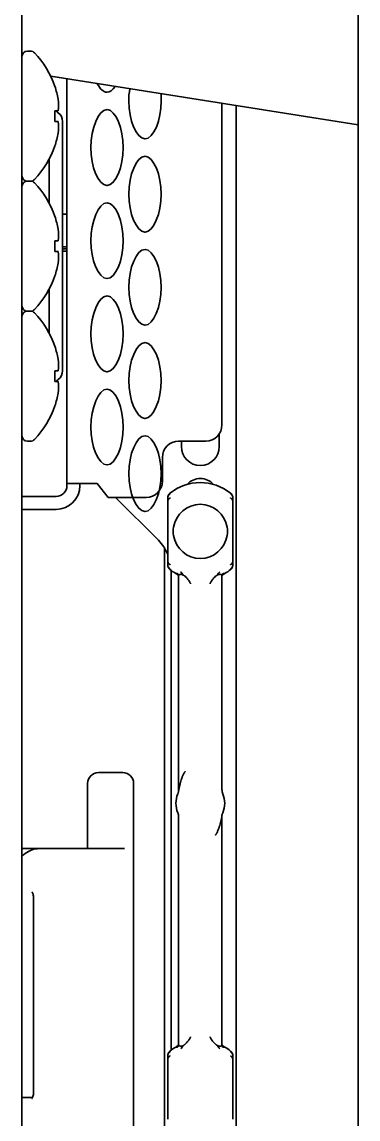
# Model space of a CAD drawing. Header units: inches. Extents: x 885 to 6823, y 710 to 5493.
# Drawn here: x 1033.6 to 1064.6, y 2508.3 to 2609.6 of the extents above; entities that cross this region are included whole.
import ezdxf

# ---------------------------------------------------------------- set-up
doc = ezdxf.new("R2010")
doc.units = ezdxf.units.IN
doc.layers.add('1', color=7, linetype='Continuous', true_color=0xffffff)

msp = doc.modelspace()

# ---------------------------------------------------------------- linework, layer by layer
at = {"layer": '1', "color": 7, "linetype": 'Continuous', "lineweight": 35}
for p, q in [((1064.64, 4020.26), (1064.64, 2355.06)), ((1064.64, 4020.26), (1064.64, 2355.06)), ((1033.64, 2380.86), (1033.64, 4018.86)), ((1034.43, 2606.86), (1034.14, 2606.86)), ((1036.29, 2604.55), (1064.64, 2600.06)), ((1037.79, 2566.96), (1037.79, 2604.31)), ((1036.66, 2603.61), (1036.68, 2603.61)), ((1052.09, 2602.04), (1052.09, 2572.36)), ((1053.39, 2451.26), (1053.39, 2601.84)), ((1036.66, 2601.36), (1036.98, 2601.36)), ((1036.98, 2600.36), (1036.66, 2600.36)), ((1037.39, 2600.36), (1037.39, 2577.36)), ((1036.68, 2598.11), (1036.66, 2598.11)), ((1036.14, 2596.87), (1036.14, 2592.84)), ((1034.14, 2594.86), (1034.43, 2594.86)), ((1037.39, 2591.81), (1037.79, 2591.81)), ((1036.66, 2591.61), (1036.68, 2591.61)), ((1036.66, 2589.36), (1036.98, 2589.36)), ((1037.79, 2588.81), (1037.39, 2588.81)), ((1037.39, 2588.61), (1037.79, 2588.61)), ((1036.98, 2588.36), (1036.66, 2588.36)), ((1037.39, 2588.41), (1037.79, 2588.41)), ((1036.68, 2586.11), (1036.66, 2586.11)), ((1036.14, 2584.87), (1036.14, 2580.84)), ((1034.43, 2582.86), (1034.14, 2582.86)), ((1036.66, 2579.61), (1036.68, 2579.61)), ((1036.66, 2577.36), (1036.98, 2577.36)), ((1036.98, 2576.36), (1036.66, 2576.36)), ((1036.68, 2574.11), (1036.66, 2574.11)), ((1051.84, 2570.36), (1051.84, 2571.53)), ((1034.14, 2570.86), (1034.43, 2570.86)), ((1050.59, 2570.86), (1048.09, 2570.86)), ((1048.34, 2570.86), (1048.34, 2570.36)), ((1046.59, 2569.36), (1046.59, 2567.16)), ((1037.79, 2566.76), (1037.79, 2566.96)), ((1037.79, 2566.96), (1039.99, 2566.96)), ((1038.99, 2566.76), (1038.99, 2566.96)), ((1039.99, 2566.96), (1040.59, 2566.96)), ((1040.59, 2566.96), (1041.59, 2565.66)), ((1036.79, 2565.76), (1033.64, 2565.76)), ((1041.59, 2565.66), (1045.09, 2565.66)), ((1042.27, 2565.66), (1046.22, 2561.71)), ((1047.09, 2565.28), (1047.09, 2559.78)), ((1047.29, 2566.06), (1047.33, 2566)), ((1052.84, 2566), (1052.89, 2566.06)), ((1053.09, 2559.78), (1053.09, 2565.28)), ((1036.79, 2564.56), (1033.64, 2564.56)), ((1046.78, 2561.03), (1046.78, 2505.71)), ((1047.33, 2559.06), (1047.29, 2559.01)), ((1047.39, 2558.88), (1047.39, 2514.63)), ((1048.09, 2558.45), (1048.09, 2538.51)), ((1052.09, 2538.68), (1052.09, 2558.45)), ((1052.89, 2559.01), (1052.84, 2559.06)), ((1040.69, 2540.26), (1042.94, 2540.26)), ((1039.69, 2539.26), (1039.69, 2533.26)), ((1043.94, 2401.26), (1043.94, 2539.26)), ((1052.16, 2538.3), (1052.16, 2538.3)), ((1048.02, 2536.56), (1048.01, 2536.56)), ((1048.09, 2536.18), (1048.09, 2515.11)), ((1052.09, 2515.11), (1052.09, 2536.36)), ((1033.64, 2533.26), (1035.27, 2533.26)), ((1035.27, 2533.26), (1041.97, 2533.26)), ((1041.97, 2533.26), (1043.11, 2533.26)), ((1034.71, 2528.68), (1034.71, 2510.76)), ((1048.09, 2515.11), (1048.13, 2515.06)), ((1047.09, 2513.78), (1047.09, 2508.28)), ((1047.29, 2514.56), (1047.33, 2514.5)), ((1052.84, 2514.5), (1052.89, 2514.56)), ((1053.09, 2508.28), (1053.09, 2513.78)), ((1033.64, 2510.26), (1034.6, 2510.26))]:
    msp.add_line(p, q, dxfattribs=at)
for centre, radius, start, end in [((1034.14, 2606.36), 0.5, 90, 180), ((1034.43, 2606.36), 0.5, 43.7747, 90), ((1028.69, 2600.86), 8.45, 18.9925, 43.7747), ((1028.69, 2600.86), 8.44, 10.6622, 19.0271), ((1028.69, 2600.86), 7.99, 356.4122, 3.5878), ((1038.14, 2602.79), 2, 225.918, 234.3147), ((1036.39, 2600.36), 1, 0, 54.3147), ((1028.69, 2600.86), 8.44, 340.9729, 349.3378), ((1028.69, 2600.86), 8.45, 316.2253, 341.0075), ((1034.14, 2595.36), 0.5, 180, 270), ((1034.14, 2594.36), 0.5, 90, 180), ((1034.43, 2595.36), 0.5, 270, 316.2253), ((1034.43, 2594.36), 0.5, 43.7747, 90), ((1028.69, 2588.86), 8.45, 18.9925, 43.7747), ((1028.69, 2588.86), 8.44, 10.6622, 19.0271), ((1028.69, 2588.86), 7.99, 356.4122, 3.5878), ((1028.69, 2588.86), 8.44, 340.9729, 349.3378), ((1028.69, 2588.86), 8.45, 316.2253, 341.0075), ((1034.14, 2583.36), 0.5, 180, 270), ((1034.14, 2582.36), 0.5, 90, 180), ((1034.43, 2583.36), 0.5, 270, 316.2253), ((1034.43, 2582.36), 0.5, 43.7747, 90), ((1028.69, 2576.86), 8.45, 18.9925, 43.7747), ((1028.69, 2576.86), 8.44, 10.6622, 19.0271), ((1028.69, 2576.86), 7.99, 356.4122, 3.5878), ((1038.14, 2574.92), 2, 125.6853, 134.082), ((1036.39, 2577.36), 1, 305.6853, 0), ((1028.69, 2576.86), 8.44, 340.9729, 349.3378), ((1028.69, 2576.86), 8.45, 316.2253, 341.0075), ((1050.59, 2572.36), 1.5, 270, 0), ((1034.14, 2571.36), 0.5, 180, 270), ((1034.43, 2571.36), 0.5, 270, 316.2253), ((1048.09, 2569.36), 1.5, 90, 180), ((1050.09, 2570.36), 1.75, 180, 0), ((1050.09, 2565.76), 1.65, 42.0441, 137.9559), ((1036.79, 2566.76), 1, 270, 0), ((1036.79, 2566.76), 2.2, 270, 0), ((1045.09, 2567.16), 1.5, 270, 0), ((1050.09, 2562.53), 4.5, 51.5776, 128.4734), ((1050.09, 2562.53), 2.5, 8.8851, 171.1149), ((1050.09, 2562.53), 2.5, 171.1149, 188.8851), ((1050.09, 2562.53), 2.5, 351.1149, 8.8851), ((1043.39, 2558.88), 4, 22.332, 45), ((1050.09, 2562.53), 2.5, 188.8851, 351.1149), ((1050.09, 2562.53), 4.5, 231.5767, 240.0016), ((1050.09, 2562.53), 4.5, 299.9984, 308.4325), ((1040.69, 2539.26), 1, 90, 180), ((1042.94, 2539.26), 1, 0, 90), ((1050.09, 2537.43), 2.25, 157.2326, 202.7674), ((1050.09, 2537.43), 2.25, 337.2326, 22.7674), ((1050.09, 2511.03), 4.5, 119.9984, 128.4327), ((1050.09, 2511.03), 4.5, 51.5776, 60.0016)]:
    msp.add_arc(centre, radius, start, end, dxfattribs=at)
for centre, major_axis, ratio, start_param, end_param in [((1028.69, 2601.89), (-8.32, 0), 0.707107, 3.051363, 3.231822), ((1028.69, 2599.83), (8.32, 0), 0.707107, 6.192956, 6.373415), ((1028.69, 2589.89), (-8.32, 0), 0.707107, 3.051363, 3.231822), ((1028.69, 2587.83), (8.32, 0), 0.707107, 6.192956, 6.373415), ((1028.69, 2577.89), (-8.32, 0), 0.707107, 3.051363, 3.231822), ((1028.69, 2575.83), (8.32, 0), 0.707107, 6.192956, 6.373415), ((1047.6, 2565.66), (-0.312, 0.391), 0.212305, 0.000913, 0.500435), ((1053.08, 2557.35), (1.34, 0.63), 0.999709, 1.654921, 1.870025), ((1052.58, 2559.4), (0.312, -0.391), 0.210527, 6.282797, 6.783546), ((1035.25, 2528.26), (0, -5), 0.615661, 3.249494, 3.692868), ((1047.1, 2516.21), (1.34, 0.63), 0.999709, 4.796507, 5.011611), ((1047.6, 2514.16), (-0.312, 0.391), 0.212305, 6.282869, 6.783619)]:
    msp.add_ellipse(centre, major_axis=major_axis, ratio=ratio, start_param=start_param, end_param=end_param, dxfattribs=at)
for points, knots in [([(1041.49, 2603.06), (1041.48, 2603.06), (1041.48, 2603.06), (1041.15, 2603.07), (1040.84, 2603.37), (1040.59, 2603.84)], [0, 0, 0, 0, 0.016036, 0.016036, 1, 1, 1, 1]), ([(1044.99, 2598.76), (1044.98, 2598.76), (1044.98, 2598.76), (1044.19, 2598.78), (1043.33, 2600.9), (1043.52, 2603.03), (1043.59, 2603.39)], [0, 0, 0, 0, 0.005493, 0.005493, 0.819757, 1, 1, 1, 1]), ([(1046.45, 2602.96), (1046.48, 2602.73), (1046.59, 2600.74), (1045.77, 2598.76), (1044.99, 2598.76)], [0, 0, 0, 0, 0.119065, 1, 1, 1, 1]), ([(1041.49, 2594.46), (1041.48, 2594.46), (1041.48, 2594.46), (1040.69, 2594.48), (1039.28, 2597.97), (1040.7, 2601.46), (1041.49, 2601.46)], [0, 0, 0, 0, 0.00335, 0.00335, 0.5, 1, 1, 1, 1]), ([(1041.49, 2601.46), (1041.49, 2601.46), (1041.5, 2601.46), (1042.28, 2601.43), (1043.7, 2597.94), (1042.27, 2594.46), (1041.49, 2594.46)], [0, 0, 0, 0, 0.00335, 0.00335, 0.5, 1, 1, 1, 1]), ([(1044.99, 2590.16), (1044.98, 2590.16), (1044.98, 2590.16), (1044.19, 2590.18), (1042.78, 2593.67), (1044.2, 2597.16), (1044.99, 2597.16)], [0, 0, 0, 0, 0.00335, 0.00335, 0.5, 1, 1, 1, 1]), ([(1044.99, 2597.16), (1044.99, 2597.16), (1045, 2597.16), (1045.78, 2597.13), (1047.2, 2593.64), (1045.77, 2590.16), (1044.99, 2590.16)], [0, 0, 0, 0, 0.00335, 0.00335, 0.5, 1, 1, 1, 1]), ([(1041.49, 2585.86), (1041.48, 2585.86), (1041.48, 2585.86), (1040.69, 2585.88), (1039.28, 2589.37), (1040.7, 2592.86), (1041.49, 2592.86)], [0, 0, 0, 0, 0.00335, 0.00335, 0.5, 1, 1, 1, 1]), ([(1041.49, 2592.86), (1041.49, 2592.86), (1041.5, 2592.86), (1042.28, 2592.83), (1043.7, 2589.34), (1042.27, 2585.86), (1041.49, 2585.86)], [0, 0, 0, 0, 0.00335, 0.00335, 0.5, 1, 1, 1, 1]), ([(1044.99, 2581.56), (1044.98, 2581.56), (1044.98, 2581.56), (1044.19, 2581.58), (1042.78, 2585.07), (1044.2, 2588.56), (1044.99, 2588.56)], [0, 0, 0, 0, 0.00335, 0.00335, 0.5, 1, 1, 1, 1]), ([(1044.99, 2588.56), (1044.99, 2588.56), (1045, 2588.56), (1045.78, 2588.53), (1047.2, 2585.04), (1045.77, 2581.56), (1044.99, 2581.56)], [0, 0, 0, 0, 0.00335, 0.00335, 0.5, 1, 1, 1, 1]), ([(1041.49, 2577.26), (1041.48, 2577.26), (1041.48, 2577.26), (1040.69, 2577.28), (1039.28, 2580.77), (1040.7, 2584.26), (1041.49, 2584.26)], [0, 0, 0, 0, 0.00335, 0.00335, 0.5, 1, 1, 1, 1]), ([(1041.49, 2584.26), (1041.49, 2584.26), (1041.5, 2584.26), (1042.28, 2584.23), (1043.7, 2580.74), (1042.27, 2577.26), (1041.49, 2577.26)], [0, 0, 0, 0, 0.00335, 0.00335, 0.5, 1, 1, 1, 1]), ([(1044.99, 2572.96), (1044.98, 2572.96), (1044.98, 2572.96), (1044.19, 2572.98), (1042.78, 2576.47), (1044.2, 2579.96), (1044.99, 2579.96)], [0, 0, 0, 0, 0.00335, 0.00335, 0.5, 1, 1, 1, 1]), ([(1044.99, 2579.96), (1044.99, 2579.96), (1045, 2579.96), (1045.78, 2579.93), (1047.2, 2576.44), (1045.77, 2572.96), (1044.99, 2572.96)], [0, 0, 0, 0, 0.00335, 0.00335, 0.5, 1, 1, 1, 1]), ([(1041.49, 2568.66), (1041.48, 2568.66), (1041.48, 2568.66), (1040.69, 2568.68), (1039.28, 2572.17), (1040.7, 2575.66), (1041.49, 2575.66)], [0, 0, 0, 0, 0.00335, 0.00335, 0.5, 1, 1, 1, 1]), ([(1041.49, 2575.66), (1041.49, 2575.66), (1041.5, 2575.66), (1042.28, 2575.63), (1043.7, 2572.14), (1042.27, 2568.66), (1041.49, 2568.66)], [0, 0, 0, 0, 0.00335, 0.00335, 0.5, 1, 1, 1, 1]), ([(1044.99, 2564.36), (1044.98, 2564.36), (1044.98, 2564.36), (1044.19, 2564.38), (1042.78, 2567.87), (1044.2, 2571.36), (1044.99, 2571.36)], [0, 0, 0, 0, 0.00335, 0.00335, 0.5, 1, 1, 1, 1]), ([(1044.99, 2571.36), (1044.99, 2571.36), (1045, 2571.36), (1045.78, 2571.33), (1047.2, 2567.84), (1045.77, 2564.36), (1044.99, 2564.36)], [0, 0, 0, 0, 0.00335, 0.00335, 0.5, 1, 1, 1, 1]), ([(1047.29, 2566.05), (1047.29, 2566.05), (1047.28, 2566.05), (1047.27, 2566.04), (1047.26, 2566.03), (1047.25, 2566.02), (1047.24, 2566.01), (1047.23, 2566), (1047.23, 2565.99), (1047.22, 2565.98), (1047.21, 2565.97), (1047.2, 2565.96), (1047.19, 2565.95), (1047.18, 2565.94), (1047.18, 2565.93), (1047.17, 2565.92), (1047.16, 2565.91), (1047.15, 2565.89), (1047.15, 2565.88), (1047.14, 2565.87), (1047.14, 2565.86), (1047.13, 2565.85), (1047.13, 2565.84), (1047.13, 2565.83), (1047.12, 2565.82), (1047.12, 2565.81), (1047.11, 2565.8), (1047.11, 2565.78), (1047.1, 2565.77), (1047.1, 2565.75), (1047.1, 2565.73), (1047.09, 2565.71), (1047.09, 2565.69), (1047.09, 2565.66), (1047.09, 2565.65), (1047.09, 2565.64)], [0, 0, 0, 0, 0.025024, 0.050378, 0.076062, 0.102079, 0.128429, 0.155115, 0.182136, 0.209495, 0.237192, 0.265228, 0.293604, 0.32232, 0.351377, 0.380775, 0.410515, 0.440597, 0.47102, 0.501786, 0.516805, 0.534413, 0.554612, 0.577405, 0.602796, 0.630788, 0.661384, 0.694587, 0.730398, 0.768819, 0.809849, 0.853486, 0.899727, 0.948568, 1, 1, 1, 1]), ([(1047.09, 2565.64), (1047.09, 2565.64), (1047.09, 2565.65), (1047.09, 2565.66), (1047.09, 2565.67), (1047.09, 2565.68), (1047.09, 2565.68), (1047.09, 2565.69), (1047.09, 2565.7), (1047.1, 2565.71), (1047.1, 2565.72), (1047.1, 2565.73), (1047.1, 2565.73), (1047.1, 2565.74), (1047.11, 2565.75), (1047.11, 2565.75), (1047.11, 2565.76), (1047.11, 2565.77), (1047.12, 2565.77), (1047.12, 2565.78), (1047.12, 2565.79), (1047.12, 2565.79), (1047.13, 2565.8), (1047.13, 2565.8), (1047.13, 2565.81), (1047.14, 2565.81), (1047.14, 2565.82), (1047.14, 2565.83), (1047.15, 2565.84), (1047.17, 2565.86), (1047.18, 2565.88), (1047.19, 2565.89), (1047.21, 2565.91), (1047.22, 2565.92), (1047.24, 2565.94), (1047.25, 2565.95), (1047.27, 2565.96), (1047.28, 2565.97), (1047.29, 2565.97)], [0, 0, 0, 0, 0.024704, 0.048963, 0.072775, 0.09614, 0.119057, 0.141526, 0.163546, 0.185118, 0.206241, 0.226915, 0.24714, 0.266916, 0.286243, 0.305121, 0.323551, 0.341532, 0.359066, 0.376152, 0.392791, 0.408984, 0.42473, 0.440031, 0.454887, 0.469298, 0.483265, 0.496789, 0.550956, 0.604254, 0.656687, 0.708259, 0.758975, 0.808843, 0.857869, 0.906064, 0.953438, 1, 1, 1, 1]), ([(1047.31, 2565.61), (1047.31, 2565.61), (1047.3, 2565.61), (1047.29, 2565.6), (1047.28, 2565.6), (1047.28, 2565.59), (1047.27, 2565.58), (1047.26, 2565.58), (1047.25, 2565.57), (1047.24, 2565.57), (1047.23, 2565.56), (1047.22, 2565.55), (1047.21, 2565.54), (1047.21, 2565.54), (1047.2, 2565.53), (1047.19, 2565.52), (1047.18, 2565.51), (1047.17, 2565.5), (1047.17, 2565.49), (1047.16, 2565.49), (1047.15, 2565.48), (1047.15, 2565.47), (1047.14, 2565.46), (1047.14, 2565.45), (1047.13, 2565.44), (1047.12, 2565.43), (1047.12, 2565.42), (1047.11, 2565.4), (1047.11, 2565.39), (1047.1, 2565.38), (1047.1, 2565.36), (1047.1, 2565.35), (1047.09, 2565.33), (1047.09, 2565.32), (1047.09, 2565.3), (1047.09, 2565.29), (1047.09, 2565.28)], [0, 0, 0, 0, 0.023097, 0.046395, 0.069897, 0.093606, 0.117525, 0.141658, 0.166006, 0.190572, 0.215358, 0.240367, 0.265601, 0.291062, 0.316751, 0.34267, 0.36882, 0.395203, 0.421819, 0.44867, 0.475757, 0.503078, 0.528611, 0.555657, 0.584223, 0.614317, 0.645944, 0.679109, 0.713816, 0.750069, 0.787867, 0.827213, 0.868103, 0.910536, 0.954504, 1, 1, 1, 1]), ([(1053.09, 2565.28), (1053.09, 2565.28), (1053.09, 2565.29), (1053.09, 2565.3), (1053.09, 2565.31), (1053.09, 2565.31), (1053.09, 2565.32), (1053.08, 2565.33), (1053.08, 2565.34), (1053.08, 2565.35), (1053.08, 2565.35), (1053.08, 2565.36), (1053.08, 2565.37), (1053.07, 2565.37), (1053.07, 2565.38), (1053.07, 2565.39), (1053.07, 2565.39), (1053.07, 2565.4), (1053.06, 2565.41), (1053.06, 2565.41), (1053.06, 2565.42), (1053.06, 2565.42), (1053.05, 2565.43), (1053.05, 2565.43), (1053.05, 2565.44), (1053.04, 2565.44), (1053.04, 2565.45), (1053.04, 2565.45), (1053.04, 2565.46), (1053.03, 2565.46), (1053.03, 2565.47), (1053.02, 2565.48), (1053.01, 2565.5), (1052.99, 2565.52), (1052.98, 2565.53), (1052.96, 2565.54), (1052.95, 2565.56), (1052.93, 2565.57), (1052.92, 2565.58), (1052.9, 2565.59), (1052.88, 2565.6), (1052.87, 2565.61), (1052.86, 2565.61)], [0, 0, 0, 0, 0.022174, 0.043992, 0.065454, 0.086559, 0.107306, 0.127693, 0.147722, 0.16739, 0.186699, 0.205647, 0.224234, 0.24246, 0.260326, 0.277831, 0.294975, 0.31176, 0.328185, 0.34425, 0.359956, 0.375304, 0.390294, 0.404926, 0.419202, 0.433122, 0.446686, 0.459896, 0.472753, 0.485256, 0.497408, 0.546852, 0.595521, 0.643419, 0.690553, 0.736931, 0.782562, 0.827459, 0.871636, 0.915107, 0.957889, 1, 1, 1, 1]), ([(1053.09, 2565.64), (1053.09, 2565.64), (1053.09, 2565.65), (1053.09, 2565.66), (1053.09, 2565.67), (1053.09, 2565.68), (1053.09, 2565.69), (1053.09, 2565.7), (1053.08, 2565.71), (1053.08, 2565.72), (1053.08, 2565.73), (1053.08, 2565.74), (1053.08, 2565.75), (1053.08, 2565.75), (1053.07, 2565.76), (1053.07, 2565.77), (1053.07, 2565.78), (1053.07, 2565.78), (1053.07, 2565.79), (1053.06, 2565.8), (1053.06, 2565.8), (1053.06, 2565.81), (1053.06, 2565.82), (1053.06, 2565.82), (1053.05, 2565.83), (1053.05, 2565.83), (1053.05, 2565.84), (1053.05, 2565.84), (1053.05, 2565.85), (1053.04, 2565.85), (1053.04, 2565.85), (1053.04, 2565.86), (1053.04, 2565.86), (1053.04, 2565.86), (1053.03, 2565.87), (1053.02, 2565.89), (1053.01, 2565.91), (1053, 2565.94), (1052.98, 2565.96), (1052.97, 2565.97), (1052.95, 2565.99), (1052.94, 2566.01), (1052.92, 2566.03), (1052.9, 2566.04), (1052.89, 2566.05), (1052.89, 2566.05)], [0, 0, 0, 0, 0.022864, 0.045241, 0.067131, 0.088533, 0.109447, 0.129871, 0.149806, 0.169251, 0.188206, 0.20667, 0.224644, 0.242128, 0.25912, 0.275622, 0.291634, 0.307154, 0.322185, 0.336725, 0.350775, 0.364335, 0.377406, 0.389987, 0.402079, 0.413682, 0.424797, 0.435423, 0.445562, 0.455213, 0.464376, 0.473053, 0.481243, 0.488947, 0.496164, 0.551428, 0.605599, 0.65868, 0.71067, 0.761575, 0.811398, 0.860144, 0.907821, 0.954437, 1, 1, 1, 1]), ([(1052.89, 2565.97), (1052.89, 2565.97), (1052.9, 2565.97), (1052.91, 2565.96), (1052.92, 2565.96), (1052.92, 2565.95), (1052.93, 2565.94), (1052.94, 2565.94), (1052.95, 2565.93), (1052.96, 2565.92), (1052.97, 2565.91), (1052.97, 2565.91), (1052.98, 2565.9), (1052.99, 2565.89), (1053, 2565.88), (1053, 2565.87), (1053.01, 2565.86), (1053.02, 2565.85), (1053.02, 2565.84), (1053.03, 2565.83), (1053.04, 2565.82), (1053.04, 2565.81), (1053.05, 2565.8), (1053.05, 2565.79), (1053.06, 2565.78), (1053.06, 2565.77), (1053.07, 2565.76), (1053.07, 2565.74), (1053.08, 2565.73), (1053.08, 2565.71), (1053.08, 2565.69), (1053.09, 2565.68), (1053.09, 2565.66), (1053.09, 2565.64), (1053.09, 2565.64)], [0, 0, 0, 0, 0.024357, 0.048944, 0.073762, 0.098813, 0.124098, 0.149618, 0.175376, 0.201372, 0.227608, 0.254084, 0.280802, 0.307763, 0.334967, 0.362416, 0.390109, 0.418048, 0.446233, 0.474664, 0.503341, 0.530295, 0.559113, 0.589798, 0.622356, 0.65679, 0.693104, 0.731299, 0.771378, 0.813341, 0.857187, 0.902915, 0.950521, 1, 1, 1, 1]), ([(1047.09, 2559.78), (1047.09, 2559.78), (1047.09, 2559.77), (1047.09, 2559.76), (1047.09, 2559.75), (1047.09, 2559.75), (1047.09, 2559.74), (1047.09, 2559.73), (1047.09, 2559.72), (1047.1, 2559.72), (1047.1, 2559.71), (1047.1, 2559.7), (1047.1, 2559.69), (1047.1, 2559.69), (1047.11, 2559.68), (1047.11, 2559.67), (1047.11, 2559.67), (1047.11, 2559.66), (1047.11, 2559.65), (1047.12, 2559.65), (1047.12, 2559.64), (1047.12, 2559.64), (1047.13, 2559.63), (1047.13, 2559.63), (1047.13, 2559.62), (1047.13, 2559.62), (1047.14, 2559.61), (1047.14, 2559.61), (1047.14, 2559.6), (1047.14, 2559.6), (1047.15, 2559.59), (1047.16, 2559.58), (1047.17, 2559.56), (1047.19, 2559.55), (1047.2, 2559.53), (1047.21, 2559.52), (1047.23, 2559.5), (1047.25, 2559.49), (1047.26, 2559.48), (1047.28, 2559.47), (1047.3, 2559.46), (1047.31, 2559.45), (1047.31, 2559.45)], [0, 0, 0, 0, 0.022145, 0.043936, 0.06537, 0.086448, 0.107169, 0.12753, 0.147533, 0.167177, 0.186461, 0.205385, 0.223948, 0.242152, 0.259995, 0.277478, 0.294602, 0.311365, 0.327769, 0.343815, 0.359501, 0.37483, 0.389801, 0.404416, 0.418674, 0.432577, 0.446125, 0.459319, 0.47216, 0.484648, 0.496785, 0.546297, 0.595032, 0.642993, 0.690188, 0.736624, 0.782312, 0.827263, 0.871492, 0.915013, 0.957843, 1, 1, 1, 1]), ([(1047.09, 2559.42), (1047.09, 2559.42), (1047.09, 2559.41), (1047.09, 2559.4), (1047.09, 2559.39), (1047.09, 2559.38), (1047.09, 2559.37), (1047.09, 2559.36), (1047.09, 2559.35), (1047.1, 2559.34), (1047.1, 2559.33), (1047.1, 2559.32), (1047.1, 2559.32), (1047.1, 2559.31), (1047.1, 2559.3), (1047.11, 2559.29), (1047.11, 2559.28), (1047.11, 2559.28), (1047.11, 2559.27), (1047.11, 2559.26), (1047.12, 2559.26), (1047.12, 2559.25), (1047.12, 2559.25), (1047.12, 2559.24), (1047.12, 2559.23), (1047.13, 2559.23), (1047.13, 2559.22), (1047.13, 2559.22), (1047.13, 2559.22), (1047.13, 2559.21), (1047.13, 2559.21), (1047.14, 2559.2), (1047.14, 2559.2), (1047.14, 2559.2), (1047.14, 2559.19), (1047.15, 2559.17), (1047.17, 2559.15), (1047.18, 2559.13), (1047.19, 2559.11), (1047.21, 2559.09), (1047.22, 2559.07), (1047.24, 2559.05), (1047.26, 2559.04), (1047.27, 2559.02), (1047.28, 2559.01), (1047.29, 2559.01)], [0, 0, 0, 0, 0.022871, 0.045255, 0.067151, 0.088558, 0.109477, 0.129906, 0.149846, 0.169295, 0.188253, 0.206721, 0.224697, 0.242183, 0.259177, 0.27568, 0.291693, 0.307214, 0.322245, 0.336784, 0.350834, 0.364392, 0.377461, 0.39004, 0.40213, 0.41373, 0.424842, 0.435464, 0.445599, 0.455245, 0.464404, 0.473075, 0.481259, 0.488956, 0.496167, 0.551431, 0.605603, 0.658683, 0.710673, 0.761578, 0.8114, 0.860146, 0.907823, 0.954438, 1, 1, 1, 1]), ([(1047.29, 2559.09), (1047.29, 2559.09), (1047.28, 2559.09), (1047.27, 2559.1), (1047.26, 2559.1), (1047.25, 2559.11), (1047.24, 2559.12), (1047.24, 2559.13), (1047.23, 2559.13), (1047.22, 2559.14), (1047.21, 2559.15), (1047.2, 2559.16), (1047.2, 2559.16), (1047.19, 2559.17), (1047.18, 2559.18), (1047.17, 2559.19), (1047.17, 2559.2), (1047.16, 2559.21), (1047.15, 2559.22), (1047.15, 2559.23), (1047.14, 2559.24), (1047.14, 2559.25), (1047.13, 2559.26), (1047.12, 2559.27), (1047.12, 2559.28), (1047.11, 2559.29), (1047.11, 2559.31), (1047.1, 2559.32), (1047.1, 2559.33), (1047.1, 2559.35), (1047.09, 2559.37), (1047.09, 2559.39), (1047.09, 2559.4), (1047.09, 2559.42), (1047.09, 2559.42)], [0, 0, 0, 0, 0.024355, 0.04894, 0.073756, 0.098805, 0.124087, 0.149606, 0.175361, 0.201355, 0.227588, 0.254061, 0.280776, 0.307734, 0.334935, 0.36238, 0.39007, 0.418005, 0.446186, 0.474613, 0.503287, 0.530252, 0.559079, 0.589773, 0.622339, 0.65678, 0.693098, 0.731298, 0.77138, 0.813344, 0.857191, 0.902919, 0.950523, 1, 1, 1, 1]), ([(1052.86, 2559.45), (1052.87, 2559.45), (1052.87, 2559.45), (1052.88, 2559.46), (1052.89, 2559.46), (1052.9, 2559.47), (1052.91, 2559.48), (1052.92, 2559.48), (1052.93, 2559.49), (1052.94, 2559.5), (1052.95, 2559.5), (1052.95, 2559.51), (1052.96, 2559.52), (1052.97, 2559.52), (1052.98, 2559.53), (1052.99, 2559.54), (1052.99, 2559.55), (1053, 2559.56), (1053.01, 2559.57), (1053.02, 2559.58), (1053.02, 2559.58), (1053.03, 2559.59), (1053.04, 2559.6), (1053.04, 2559.61), (1053.05, 2559.62), (1053.05, 2559.63), (1053.06, 2559.64), (1053.06, 2559.66), (1053.07, 2559.67), (1053.07, 2559.68), (1053.08, 2559.7), (1053.08, 2559.71), (1053.08, 2559.73), (1053.09, 2559.75), (1053.09, 2559.76), (1053.09, 2559.77), (1053.09, 2559.78)], [0, 0, 0, 0, 0.023051, 0.046302, 0.069757, 0.093418, 0.117289, 0.141371, 0.165669, 0.190184, 0.214918, 0.239874, 0.265054, 0.29046, 0.316093, 0.341956, 0.368049, 0.394373, 0.420931, 0.447722, 0.474747, 0.502007, 0.52759, 0.55469, 0.583315, 0.61347, 0.645164, 0.678399, 0.71318, 0.749511, 0.787392, 0.826825, 0.867806, 0.910333, 0.954401, 1, 1, 1, 1]), ([(1052.89, 2559.01), (1052.89, 2559.01), (1052.9, 2559.01), (1052.91, 2559.02), (1052.92, 2559.03), (1052.92, 2559.04), (1052.93, 2559.05), (1052.94, 2559.06), (1052.95, 2559.07), (1052.96, 2559.08), (1052.97, 2559.09), (1052.98, 2559.1), (1052.98, 2559.11), (1052.99, 2559.12), (1053, 2559.13), (1053.01, 2559.14), (1053.02, 2559.15), (1053.02, 2559.17), (1053.03, 2559.18), (1053.04, 2559.19), (1053.04, 2559.2), (1053.04, 2559.21), (1053.05, 2559.22), (1053.05, 2559.23), (1053.06, 2559.24), (1053.06, 2559.25), (1053.07, 2559.27), (1053.07, 2559.28), (1053.07, 2559.3), (1053.08, 2559.32), (1053.08, 2559.33), (1053.08, 2559.36), (1053.09, 2559.38), (1053.09, 2559.4), (1053.09, 2559.41), (1053.09, 2559.42)], [0, 0, 0, 0, 0.025171, 0.050666, 0.076486, 0.102633, 0.129109, 0.155914, 0.18305, 0.210518, 0.238318, 0.266453, 0.294923, 0.323728, 0.352869, 0.382347, 0.412161, 0.442313, 0.472802, 0.503628, 0.520183, 0.539089, 0.56035, 0.583969, 0.609949, 0.638294, 0.669006, 0.702086, 0.737538, 0.775362, 0.815557, 0.858122, 0.903055, 0.950349, 1, 1, 1, 1]), ([(1053.09, 2559.42), (1053.09, 2559.42), (1053.09, 2559.41), (1053.09, 2559.4), (1053.09, 2559.39), (1053.09, 2559.39), (1053.09, 2559.38), (1053.08, 2559.37), (1053.08, 2559.36), (1053.08, 2559.35), (1053.08, 2559.34), (1053.08, 2559.33), (1053.08, 2559.33), (1053.07, 2559.32), (1053.07, 2559.31), (1053.07, 2559.31), (1053.07, 2559.3), (1053.06, 2559.29), (1053.06, 2559.29), (1053.06, 2559.28), (1053.06, 2559.27), (1053.05, 2559.27), (1053.05, 2559.26), (1053.05, 2559.26), (1053.04, 2559.25), (1053.04, 2559.25), (1053.04, 2559.24), (1053.03, 2559.23), (1053.03, 2559.22), (1053.01, 2559.2), (1053, 2559.18), (1052.98, 2559.17), (1052.97, 2559.15), (1052.95, 2559.14), (1052.94, 2559.12), (1052.92, 2559.11), (1052.91, 2559.1), (1052.89, 2559.09), (1052.89, 2559.09)], [0, 0, 0, 0, 0.024973, 0.049479, 0.073516, 0.097084, 0.120183, 0.142811, 0.16497, 0.186657, 0.207874, 0.228619, 0.248894, 0.268697, 0.28803, 0.306892, 0.325284, 0.343205, 0.360656, 0.377639, 0.394152, 0.410196, 0.425772, 0.440881, 0.455523, 0.469698, 0.483407, 0.496651, 0.550923, 0.604307, 0.656806, 0.708423, 0.759165, 0.809037, 0.858048, 0.906205, 0.953519, 1, 1, 1, 1]), ([(1047.97, 2558.64), (1047.96, 2558.64), (1047.94, 2558.64), (1047.91, 2558.63), (1047.89, 2558.63), (1047.88, 2558.63), (1047.86, 2558.63), (1047.85, 2558.63), (1047.85, 2558.63), (1047.84, 2558.63), (1047.84, 2558.63), (1047.84, 2558.63)], [0, 0, 0, 0, 0.111111, 0.222222, 0.333333, 0.444444, 0.555555, 0.666666, 0.777777, 0.888888, 1, 1, 1, 1]), ([(1047.84, 2558.63), (1047.84, 2558.63), (1047.84, 2558.63), (1047.84, 2558.63), (1047.84, 2558.63)], [0, 0, 0, 0, 0.799482, 1, 1, 1, 1]), ([(1048.13, 2558.5), (1048.13, 2558.5), (1048.12, 2558.48), (1048.11, 2558.47), (1048.1, 2558.46), (1048.09, 2558.46), (1048.09, 2558.45), (1048.09, 2558.45), (1048.09, 2558.45)], [0, 0, 0, 0, 0.166664, 0.333327, 0.499991, 0.666654, 0.833318, 1, 1, 1, 1]), ([(1048.51, 2558.5), (1048.47, 2558.52), (1048.43, 2558.54), (1048.38, 2558.55), (1048.37, 2558.56), (1048.36, 2558.56), (1048.35, 2558.56), (1048.32, 2558.56), (1048.3, 2558.57), (1048.28, 2558.57), (1048.27, 2558.56), (1048.25, 2558.56), (1048.24, 2558.56), (1048.22, 2558.56), (1048.21, 2558.55), (1048.19, 2558.55), (1048.18, 2558.54), (1048.17, 2558.54), (1048.15, 2558.53), (1048.14, 2558.51), (1048.13, 2558.5)], [0, 0, 0, 0, 0.25, 0.25, 0.3125, 0.3125, 0.375, 0.375, 0.5, 0.5, 0.5625, 0.5625, 0.625, 0.625, 0.75, 0.75, 0.8125, 0.8125, 0.875, 1, 1, 1, 1]), ([(1052.04, 2558.5), (1052.03, 2558.52), (1052.01, 2558.54), (1051.98, 2558.55), (1051.97, 2558.55), (1051.96, 2558.56), (1051.95, 2558.56), (1051.93, 2558.56), (1051.91, 2558.57), (1051.89, 2558.57), (1051.88, 2558.57), (1051.86, 2558.56), (1051.85, 2558.56), (1051.82, 2558.56), (1051.8, 2558.56), (1051.78, 2558.55), (1051.77, 2558.54), (1051.75, 2558.54), (1051.74, 2558.53), (1051.71, 2558.52), (1051.69, 2558.51), (1051.67, 2558.5)], [0, 0, 0, 0, 0.25, 0.25, 0.3125, 0.3125, 0.375, 0.375, 0.5, 0.5, 0.5625, 0.5625, 0.625, 0.625, 0.75, 0.75, 0.8125, 0.8125, 0.875, 0.875, 1, 1, 1, 1]), ([(1052.34, 2558.63), (1052.34, 2558.63), (1052.34, 2558.63), (1052.34, 2558.63), (1052.34, 2558.63), (1052.34, 2558.63), (1052.33, 2558.63), (1052.32, 2558.63), (1052.31, 2558.63), (1052.3, 2558.63), (1052.27, 2558.63), (1052.24, 2558.63), (1052.22, 2558.64), (1052.2, 2558.64)], [0, 0, 0, 0, 0.000002, 0.000002, 0.000002, 0.125002, 0.250001, 0.375001, 0.500001, 0.625001, 0.75, 0.875, 1, 1, 1, 1]), ([(1048.69, 2540.36), (1048.68, 2540.35), (1048.68, 2540.34), (1048.66, 2540.32), (1048.66, 2540.31), (1048.64, 2540.28), (1048.62, 2540.26), (1048.59, 2540.2), (1048.57, 2540.16), (1048.52, 2540.08), (1048.5, 2540.04), (1048.46, 2539.95), (1048.45, 2539.91), (1048.39, 2539.78), (1048.36, 2539.69), (1048.31, 2539.52), (1048.28, 2539.43), (1048.23, 2539.26), (1048.21, 2539.17), (1048.17, 2539), (1048.15, 2538.91), (1048.13, 2538.8), (1048.13, 2538.78), (1048.12, 2538.74), (1048.12, 2538.72), (1048.11, 2538.68), (1048.11, 2538.65), (1048.1, 2538.61), (1048.09, 2538.59), (1048.09, 2538.54), (1048.08, 2538.52), (1048.07, 2538.48), (1048.07, 2538.46), (1048.05, 2538.41), (1048.05, 2538.39), (1048.03, 2538.35), (1048.02, 2538.32), (1048.01, 2538.3)], [0, 0, 0, 0, 0.015625, 0.015625, 0.03125, 0.03125, 0.0625, 0.0625, 0.125, 0.125, 0.1875, 0.1875, 0.25, 0.25, 0.375, 0.375, 0.5, 0.5, 0.625, 0.625, 0.75, 0.75, 0.78125, 0.78125, 0.8125, 0.8125, 0.84375, 0.84375, 0.875, 0.875, 0.90625, 0.90625, 0.9375, 0.9375, 0.96875, 0.96875, 1, 1, 1, 1]), ([(1052.16, 2538.3), (1052.16, 2538.3), (1052.15, 2538.33), (1052.12, 2538.42), (1052.09, 2538.55), (1052.09, 2538.65), (1052.1, 2538.68)], [0, 0, 0, 0, 0.009185, 0.228799, 0.731149, 1, 1, 1, 1]), ([(1048.02, 2536.56), (1048.02, 2536.56), (1048.03, 2536.53), (1048.06, 2536.42), (1048.09, 2536.3), (1048.09, 2536.2), (1048.08, 2536.18)], [0, 0, 0, 0, 0.009223, 0.241238, 0.837562, 1, 1, 1, 1]), ([(1051.49, 2534.5), (1051.5, 2534.51), (1051.5, 2534.52), (1051.52, 2534.54), (1051.52, 2534.55), (1051.54, 2534.58), (1051.55, 2534.6), (1051.59, 2534.66), (1051.61, 2534.7), (1051.65, 2534.78), (1051.67, 2534.82), (1051.71, 2534.91), (1051.73, 2534.95), (1051.78, 2535.08), (1051.81, 2535.17), (1051.87, 2535.34), (1051.9, 2535.43), (1051.94, 2535.6), (1051.97, 2535.69), (1052.01, 2535.86), (1052.02, 2535.95), (1052.04, 2536.06), (1052.05, 2536.08), (1052.06, 2536.12), (1052.06, 2536.14), (1052.07, 2536.19), (1052.07, 2536.21), (1052.08, 2536.25), (1052.08, 2536.27), (1052.09, 2536.32), (1052.1, 2536.34), (1052.11, 2536.38), (1052.11, 2536.4), (1052.12, 2536.45), (1052.13, 2536.47), (1052.15, 2536.52), (1052.15, 2536.54), (1052.16, 2536.56)], [0, 0, 0, 0, 0.015625, 0.015625, 0.03125, 0.03125, 0.0625, 0.0625, 0.125, 0.125, 0.1875, 0.1875, 0.25, 0.25, 0.375, 0.375, 0.5, 0.5, 0.625, 0.625, 0.75, 0.75, 0.78125, 0.78125, 0.8125, 0.8125, 0.84375, 0.84375, 0.875, 0.875, 0.90625, 0.90625, 0.9375, 0.9375, 0.96875, 0.96875, 1, 1, 1, 1]), ([(1034.56, 2529.25), (1034.56, 2529.25), (1034.57, 2529.24), (1034.62, 2529.17), (1034.67, 2529.03), (1034.7, 2528.86), (1034.71, 2528.74), (1034.71, 2528.68)], [0, 0, 0, 0, 0.170538, 0.388377, 0.597071, 0.819238, 1, 1, 1, 1]), ([(1047.84, 2514.93), (1047.84, 2514.93), (1047.84, 2514.93), (1047.84, 2514.93), (1047.84, 2514.93), (1047.84, 2514.93), (1047.85, 2514.93), (1047.85, 2514.93), (1047.87, 2514.93), (1047.88, 2514.93), (1047.9, 2514.93), (1047.93, 2514.93), (1047.96, 2514.93), (1047.97, 2514.92), (1047.97, 2514.92), (1047.97, 2514.92)], [0, 0, 0, 0, 0.000001, 0.000001, 0.000001, 0.125, 0.25, 0.375, 0.5, 0.625, 0.749999, 0.874999, 0.999999, 0.999999, 1, 1, 1, 1]), ([(1048.13, 2515.06), (1048.15, 2515.04), (1048.17, 2515.02), (1048.2, 2515.01), (1048.21, 2515.01), (1048.22, 2515), (1048.23, 2515), (1048.25, 2515), (1048.27, 2515), (1048.29, 2515), (1048.3, 2515), (1048.32, 2515), (1048.33, 2515), (1048.35, 2515), (1048.37, 2515.01), (1048.4, 2515.01), (1048.41, 2515.02), (1048.43, 2515.02), (1048.44, 2515.03), (1048.47, 2515.04), (1048.49, 2515.05), (1048.51, 2515.06)], [0, 0, 0, 0, 0.25, 0.25, 0.3125, 0.3125, 0.375, 0.375, 0.5, 0.5, 0.5625, 0.5625, 0.625, 0.625, 0.75, 0.75, 0.8125, 0.8125, 0.875, 0.875, 1, 1, 1, 1]), ([(1051.67, 2515.06), (1051.71, 2515.04), (1051.75, 2515.02), (1051.79, 2515.01), (1051.8, 2515.01), (1051.82, 2515), (1051.83, 2515), (1051.86, 2515), (1051.88, 2515), (1051.9, 2515), (1051.91, 2515), (1051.93, 2515), (1051.93, 2515), (1051.96, 2515), (1051.97, 2515.01), (1051.99, 2515.02), (1052, 2515.02), (1052.01, 2515.03), (1052.02, 2515.04), (1052.04, 2515.05), (1052.04, 2515.06)], [0, 0, 0, 0, 0.25, 0.25, 0.3125, 0.3125, 0.375, 0.375, 0.5, 0.5, 0.5625, 0.5625, 0.625, 0.625, 0.75, 0.75, 0.8125, 0.8125, 0.875, 1, 1, 1, 1]), ([(1052.2, 2514.92), (1052.22, 2514.93), (1052.24, 2514.93), (1052.26, 2514.93), (1052.28, 2514.93), (1052.3, 2514.93), (1052.31, 2514.93), (1052.32, 2514.93), (1052.33, 2514.93), (1052.34, 2514.93), (1052.34, 2514.93), (1052.34, 2514.93)], [0, 0, 0, 0, 0.111111, 0.222222, 0.333333, 0.444444, 0.555555, 0.666666, 0.777777, 0.888888, 1, 1, 1, 1]), ([(1052.34, 2514.93), (1052.34, 2514.93), (1052.34, 2514.93), (1052.34, 2514.93), (1052.34, 2514.93)], [0, 0, 0, 0, 0.799483, 1, 1, 1, 1]), ([(1047.29, 2514.55), (1047.29, 2514.55), (1047.28, 2514.55), (1047.27, 2514.54), (1047.26, 2514.53), (1047.25, 2514.52), (1047.24, 2514.51), (1047.24, 2514.5), (1047.23, 2514.5), (1047.22, 2514.49), (1047.21, 2514.47), (1047.2, 2514.46), (1047.19, 2514.45), (1047.18, 2514.44), (1047.18, 2514.43), (1047.17, 2514.42), (1047.16, 2514.41), (1047.15, 2514.39), (1047.15, 2514.38), (1047.14, 2514.37), (1047.14, 2514.36), (1047.13, 2514.35), (1047.13, 2514.34), (1047.13, 2514.33), (1047.12, 2514.32), (1047.12, 2514.31), (1047.11, 2514.3), (1047.11, 2514.28), (1047.1, 2514.27), (1047.1, 2514.25), (1047.1, 2514.23), (1047.09, 2514.21), (1047.09, 2514.19), (1047.09, 2514.16), (1047.09, 2514.15), (1047.09, 2514.14)], [0, 0, 0, 0, 0.025091, 0.050515, 0.076274, 0.10237, 0.128803, 0.155576, 0.182689, 0.210144, 0.23794, 0.266081, 0.294565, 0.323394, 0.352569, 0.382089, 0.411955, 0.442168, 0.472727, 0.503631, 0.518597, 0.53614, 0.556265, 0.578974, 0.604272, 0.632161, 0.662644, 0.695723, 0.731402, 0.76968, 0.810557, 0.854032, 0.900101, 0.948759, 1, 1, 1, 1]), ([(1047.09, 2514.14), (1047.09, 2514.14), (1047.09, 2514.15), (1047.09, 2514.16), (1047.09, 2514.17), (1047.09, 2514.18), (1047.09, 2514.18), (1047.09, 2514.19), (1047.09, 2514.2), (1047.1, 2514.21), (1047.1, 2514.22), (1047.1, 2514.23), (1047.1, 2514.23), (1047.1, 2514.24), (1047.11, 2514.25), (1047.11, 2514.25), (1047.11, 2514.26), (1047.11, 2514.27), (1047.12, 2514.27), (1047.12, 2514.28), (1047.12, 2514.29), (1047.12, 2514.29), (1047.13, 2514.3), (1047.13, 2514.3), (1047.13, 2514.31), (1047.14, 2514.31), (1047.14, 2514.32), (1047.14, 2514.33), (1047.15, 2514.34), (1047.17, 2514.36), (1047.18, 2514.38), (1047.19, 2514.39), (1047.21, 2514.41), (1047.22, 2514.42), (1047.24, 2514.44), (1047.25, 2514.45), (1047.27, 2514.46), (1047.28, 2514.47), (1047.29, 2514.47)], [0, 0, 0, 0, 0.024705, 0.048964, 0.072776, 0.096141, 0.119058, 0.141528, 0.163548, 0.18512, 0.206243, 0.226917, 0.247142, 0.266918, 0.286245, 0.305124, 0.323553, 0.341535, 0.359068, 0.376155, 0.392794, 0.408986, 0.424732, 0.440033, 0.454888, 0.469299, 0.483266, 0.49679, 0.550956, 0.604255, 0.656687, 0.708259, 0.758975, 0.808843, 0.85787, 0.906065, 0.953438, 1, 1, 1, 1]), ([(1047.31, 2514.11), (1047.31, 2514.11), (1047.3, 2514.11), (1047.29, 2514.1), (1047.28, 2514.1), (1047.28, 2514.09), (1047.27, 2514.08), (1047.26, 2514.08), (1047.25, 2514.07), (1047.24, 2514.07), (1047.23, 2514.06), (1047.22, 2514.05), (1047.21, 2514.04), (1047.21, 2514.04), (1047.2, 2514.03), (1047.19, 2514.02), (1047.18, 2514.01), (1047.17, 2514), (1047.17, 2513.99), (1047.16, 2513.99), (1047.15, 2513.98), (1047.15, 2513.97), (1047.14, 2513.96), (1047.14, 2513.95), (1047.13, 2513.94), (1047.12, 2513.93), (1047.12, 2513.92), (1047.11, 2513.9), (1047.11, 2513.89), (1047.1, 2513.88), (1047.1, 2513.86), (1047.1, 2513.85), (1047.09, 2513.83), (1047.09, 2513.82), (1047.09, 2513.8), (1047.09, 2513.79), (1047.09, 2513.78)], [0, 0, 0, 0, 0.023097, 0.046394, 0.069896, 0.093605, 0.117525, 0.141657, 0.166005, 0.190571, 0.215357, 0.240367, 0.265601, 0.291061, 0.31675, 0.342669, 0.36882, 0.395202, 0.421819, 0.44867, 0.475757, 0.503079, 0.528612, 0.55566, 0.584227, 0.614322, 0.645949, 0.679115, 0.713822, 0.750074, 0.787873, 0.827217, 0.868107, 0.910538, 0.954505, 1, 1, 1, 1]), ([(1053.09, 2513.78), (1053.09, 2513.78), (1053.09, 2513.79), (1053.09, 2513.8), (1053.09, 2513.81), (1053.09, 2513.81), (1053.09, 2513.82), (1053.08, 2513.83), (1053.08, 2513.84), (1053.08, 2513.85), (1053.08, 2513.85), (1053.08, 2513.86), (1053.08, 2513.87), (1053.07, 2513.87), (1053.07, 2513.88), (1053.07, 2513.89), (1053.07, 2513.89), (1053.07, 2513.9), (1053.06, 2513.91), (1053.06, 2513.91), (1053.06, 2513.92), (1053.06, 2513.92), (1053.05, 2513.93), (1053.05, 2513.93), (1053.05, 2513.94), (1053.04, 2513.94), (1053.04, 2513.95), (1053.04, 2513.95), (1053.04, 2513.96), (1053.03, 2513.96), (1053.03, 2513.97), (1053.02, 2513.98), (1053.01, 2514), (1052.99, 2514.02), (1052.98, 2514.03), (1052.96, 2514.04), (1052.95, 2514.06), (1052.93, 2514.07), (1052.92, 2514.08), (1052.9, 2514.09), (1052.88, 2514.1), (1052.87, 2514.11), (1052.86, 2514.11)], [0, 0, 0, 0, 0.022173, 0.043991, 0.065453, 0.086557, 0.107303, 0.127691, 0.147719, 0.167387, 0.186695, 0.205643, 0.22423, 0.242456, 0.260322, 0.277827, 0.294972, 0.311756, 0.328181, 0.344246, 0.359953, 0.375301, 0.390291, 0.404923, 0.4192, 0.43312, 0.446685, 0.459895, 0.472752, 0.485256, 0.497408, 0.546852, 0.595521, 0.643418, 0.690552, 0.736929, 0.78256, 0.827458, 0.871634, 0.915106, 0.957888, 1, 1, 1, 1]), ([(1053.09, 2514.14), (1053.09, 2514.14), (1053.09, 2514.15), (1053.09, 2514.16), (1053.09, 2514.17), (1053.09, 2514.18), (1053.09, 2514.19), (1053.09, 2514.2), (1053.08, 2514.21), (1053.08, 2514.22), (1053.08, 2514.23), (1053.08, 2514.24), (1053.08, 2514.25), (1053.08, 2514.25), (1053.07, 2514.26), (1053.07, 2514.27), (1053.07, 2514.28), (1053.07, 2514.28), (1053.07, 2514.29), (1053.06, 2514.3), (1053.06, 2514.3), (1053.06, 2514.31), (1053.06, 2514.32), (1053.06, 2514.32), (1053.05, 2514.33), (1053.05, 2514.33), (1053.05, 2514.34), (1053.05, 2514.34), (1053.05, 2514.35), (1053.04, 2514.35), (1053.04, 2514.35), (1053.04, 2514.36), (1053.04, 2514.36), (1053.04, 2514.36), (1053.03, 2514.37), (1053.02, 2514.39), (1053.01, 2514.41), (1053, 2514.44), (1052.98, 2514.46), (1052.97, 2514.47), (1052.95, 2514.49), (1052.94, 2514.51), (1052.92, 2514.53), (1052.9, 2514.54), (1052.89, 2514.55), (1052.89, 2514.55)], [0, 0, 0, 0, 0.022861, 0.045236, 0.067124, 0.088524, 0.109435, 0.129858, 0.149791, 0.169234, 0.188188, 0.206651, 0.224624, 0.242107, 0.259099, 0.2756, 0.291611, 0.307132, 0.322162, 0.336702, 0.350753, 0.364313, 0.377385, 0.389967, 0.40206, 0.413664, 0.42478, 0.435408, 0.445548, 0.455201, 0.464367, 0.473045, 0.481238, 0.488944, 0.496164, 0.551428, 0.605599, 0.65868, 0.71067, 0.761575, 0.811397, 0.860144, 0.907821, 0.954437, 1, 1, 1, 1]), ([(1052.89, 2514.47), (1052.89, 2514.47), (1052.9, 2514.47), (1052.91, 2514.46), (1052.92, 2514.46), (1052.92, 2514.45), (1052.93, 2514.44), (1052.94, 2514.44), (1052.95, 2514.43), (1052.96, 2514.42), (1052.97, 2514.41), (1052.97, 2514.41), (1052.98, 2514.4), (1052.99, 2514.39), (1053, 2514.38), (1053, 2514.37), (1053.01, 2514.36), (1053.02, 2514.35), (1053.02, 2514.34), (1053.03, 2514.33), (1053.04, 2514.32), (1053.04, 2514.31), (1053.05, 2514.3), (1053.05, 2514.29), (1053.06, 2514.28), (1053.06, 2514.27), (1053.07, 2514.26), (1053.07, 2514.24), (1053.08, 2514.23), (1053.08, 2514.21), (1053.08, 2514.19), (1053.09, 2514.18), (1053.09, 2514.16), (1053.09, 2514.14), (1053.09, 2514.14)], [0, 0, 0, 0, 0.024357, 0.048944, 0.073762, 0.098812, 0.124097, 0.149618, 0.175376, 0.201372, 0.227608, 0.254084, 0.280802, 0.307763, 0.334967, 0.362415, 0.390108, 0.418047, 0.446232, 0.474663, 0.503341, 0.530292, 0.559107, 0.58979, 0.622347, 0.65678, 0.693093, 0.731289, 0.771368, 0.813332, 0.857179, 0.902909, 0.950518, 1, 1, 1, 1]), ([(1034.71, 2510.76), (1034.71, 2510.68), (1034.7, 2510.54), (1034.65, 2510.35), (1034.6, 2510.23), (1034.57, 2510.19), (1034.56, 2510.19), (1034.56, 2510.19)], [0, 0, 0, 0, 0.239038, 0.484875, 0.690806, 0.916594, 1, 1, 1, 1])]:
    msp.add_open_spline(points, degree=3, knots=knots, dxfattribs=at)
for points in [[(1042.24, 2603.59), (1042.01, 2603.26), (1041.75, 2603.06), (1041.49, 2603.06)], [(1047.09, 2565.64), (1047.09, 2565.52), (1047.09, 2565.4), (1047.09, 2565.28)], [(1053.09, 2565.28), (1053.09, 2565.4), (1053.09, 2565.52), (1053.09, 2565.64)], [(1047.09, 2559.78), (1047.09, 2559.66), (1047.09, 2559.54), (1047.09, 2559.42)], [(1053.09, 2559.42), (1053.09, 2559.54), (1053.09, 2559.66), (1053.09, 2559.78)], [(1047.97, 2558.64), (1048.03, 2558.6), (1048.08, 2558.55), (1048.13, 2558.5)], [(1048.69, 2558.38), (1048.68, 2558.39), (1048.65, 2558.41), (1048.6, 2558.44), (1048.56, 2558.47), (1048.53, 2558.49), (1048.51, 2558.5)], [(1048.69, 2558.38), (1048.73, 2558.33), (1048.81, 2558.26), (1048.91, 2558.14), (1048.99, 2558.04), (1049.06, 2557.94), (1049.11, 2557.85), (1049.16, 2557.78), (1049.18, 2557.72), (1049.19, 2557.7)], [(1050.99, 2557.7), (1051, 2557.72), (1051.02, 2557.78), (1051.06, 2557.85), (1051.12, 2557.94), (1051.18, 2558.04), (1051.27, 2558.14), (1051.37, 2558.26), (1051.45, 2558.33), (1051.49, 2558.38)], [(1051.67, 2558.5), (1051.65, 2558.49), (1051.62, 2558.47), (1051.57, 2558.44), (1051.53, 2558.41), (1051.5, 2558.39), (1051.49, 2558.38)], [(1051.88, 2558.79), (1051.8, 2558.71), (1051.73, 2558.61), (1051.67, 2558.5)], [(1052.09, 2558.45), (1052.09, 2558.45), (1052.09, 2558.45), (1052.08, 2558.46), (1052.08, 2558.46), (1052.07, 2558.47), (1052.06, 2558.48), (1052.05, 2558.5), (1052.04, 2558.5)], [(1052.34, 2558.63), (1052.25, 2558.58), (1052.17, 2558.52), (1052.09, 2558.45)], [(1035.27, 2533.26), (1035.23, 2533.26), (1035.15, 2533.25), (1035.03, 2533.24), (1034.96, 2533.23), (1034.92, 2533.23)], [(1048.69, 2515.19), (1048.73, 2515.23), (1048.81, 2515.31), (1048.91, 2515.42), (1048.99, 2515.52), (1049.06, 2515.62), (1049.11, 2515.71), (1049.16, 2515.79), (1049.18, 2515.84), (1049.19, 2515.86)], [(1050.99, 2515.86), (1051, 2515.84), (1051.02, 2515.79), (1051.06, 2515.71), (1051.12, 2515.62), (1051.18, 2515.52), (1051.27, 2515.42), (1051.37, 2515.31), (1051.45, 2515.23), (1051.49, 2515.19)], [(1047.84, 2514.93), (1047.93, 2514.98), (1048.01, 2515.04), (1048.09, 2515.11)], [(1048.29, 2514.77), (1048.37, 2514.85), (1048.45, 2514.95), (1048.51, 2515.06)], [(1048.51, 2515.06), (1048.53, 2515.07), (1048.56, 2515.09), (1048.6, 2515.12), (1048.65, 2515.15), (1048.68, 2515.17), (1048.69, 2515.19)], [(1051.49, 2515.19), (1051.5, 2515.17), (1051.53, 2515.15), (1051.57, 2515.12), (1051.62, 2515.09), (1051.65, 2515.07), (1051.67, 2515.06)], [(1052.04, 2515.06), (1052.05, 2515.06), (1052.06, 2515.08), (1052.07, 2515.09), (1052.08, 2515.1), (1052.08, 2515.11), (1052.09, 2515.11), (1052.09, 2515.11), (1052.09, 2515.11)], [(1052.2, 2514.92), (1052.15, 2514.97), (1052.09, 2515.01), (1052.04, 2515.06)], [(1047.09, 2514.14), (1047.09, 2514.02), (1047.09, 2513.9), (1047.09, 2513.78)], [(1053.09, 2513.78), (1053.09, 2513.9), (1053.09, 2514.02), (1053.09, 2514.14)]]:
    msp.add_open_spline(points, degree=3, dxfattribs=at)
for points, weights in [([(1047.84, 2558.63), (1047.93, 2558.58), (1048.01, 2558.52), (1048.09, 2558.45)], [1.00266270954, 0.999112430153, 0.999112430153, 1.00266270954]), ([(1048.29, 2558.79), (1048.37, 2558.71), (1048.45, 2558.61), (1048.51, 2558.5)], [1.05198127797, 1.03075900917, 1.01603501308, 1.00780928969]), ([(1052.2, 2558.64), (1052.15, 2558.6), (1052.09, 2558.55), (1052.04, 2558.5)], [1.00266264298, 1.00023799031, 0.999469288309, 1.00035653698]), ([(1047.97, 2514.92), (1048.03, 2514.97), (1048.08, 2515.01), (1048.13, 2515.06)], [1.00266264298, 1.00023799031, 0.999469288309, 1.00035653698]), ([(1051.88, 2514.77), (1051.8, 2514.85), (1051.73, 2514.95), (1051.67, 2515.06)], [1.0519813924, 1.03075909864, 1.01603507857, 1.00780933218]), ([(1052.34, 2514.93), (1052.25, 2514.98), (1052.17, 2515.04), (1052.09, 2515.11)], [1.00266270954, 0.999112430153, 0.999112430153, 1.00266270954])]:
    msp.add_rational_spline(points, weights, degree=3, dxfattribs=at)

doc.saveas('drawing.dxf')
